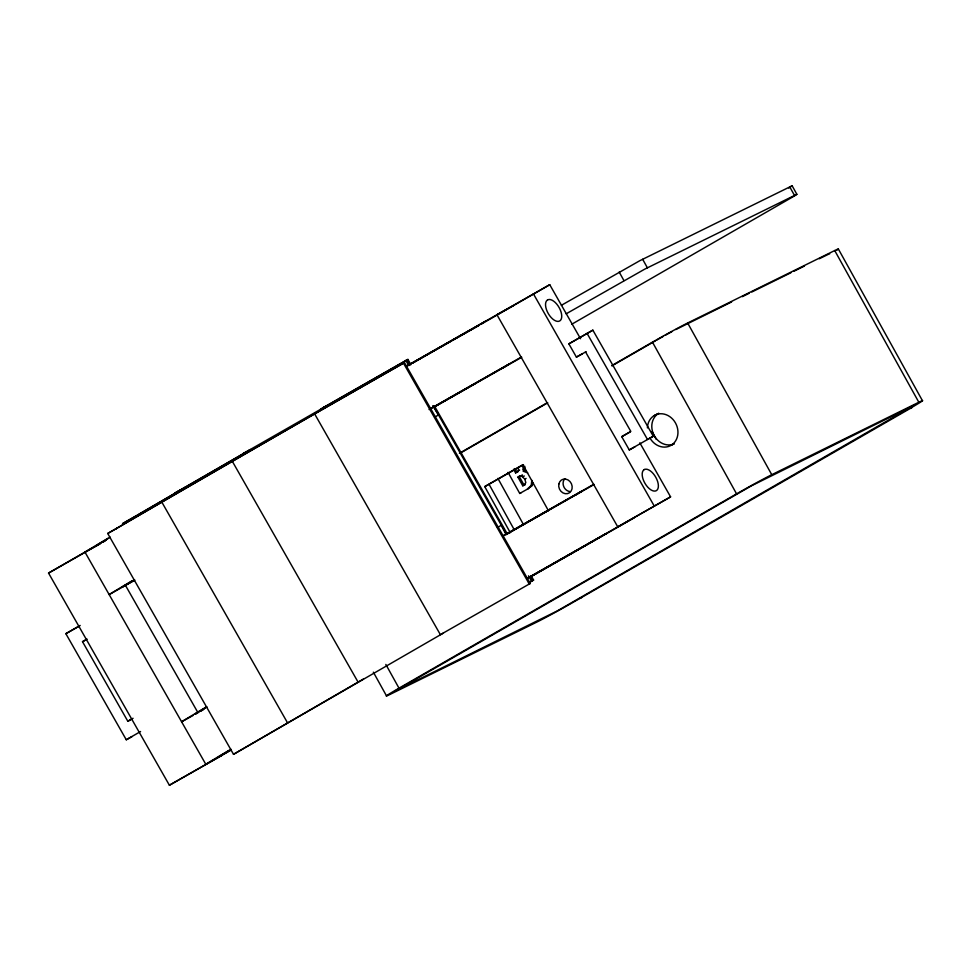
<?xml version="1.0" encoding="UTF-8"?>
<svg xmlns="http://www.w3.org/2000/svg" width="971" height="971" viewBox="0 0 971 971"><rect width="100%" height="100%" fill="white"/><g stroke="black" fill="none" stroke-linecap="round" stroke-linejoin="round"><path stroke-width="1.46" d="M527.69 472.865L523.405 471.299L522.689 464.818M523.405 471.299L524.716 470.656L524.801 466.298L523.478 466.954M513.574 469.236L515.601 472.889L518.332 470.717L518.478 468.908M531.829 483.801L533.14 483.157L531.647 486.046L527.399 489.044L531.258 485.318L531.805 480.293M571.81 324.205L794.703 195.814L796.863 194.309L792.13 185.764L790.928 186.663M829.695 253.88L829.149 253.941M523.927 485.136L525.833 482.623L524.789 479.067L521.233 475.802L519.072 476.458L517.944 477.113L522.762 485.803L525.25 484.493L522.762 485.803M404.458 362.608L314.592 413.828L440.385 634.682L530.251 583.462L404.458 362.608L403.718 363.033A391.192 3.289 -29.7 0 0 117.042 528.224L107.72 533.467L233.513 754.321L363.518 678.96M480.366 324.46L485.391 321.377L408.973 364.805A380.268 3.204 -29.7 0 0 406.339 366.298M503.294 367.706L509.581 363.846L433.163 407.274A380.268 3.204 -29.7 0 0 430.529 408.767M575.742 494.919L582.03 491.071L505.612 534.487A380.268 3.204 -29.7 0 0 502.978 535.992M788.755 188.01L789.969 187.269M110.342 537.206L97.525 544.865L106.519 539.767M134.532 579.675L121.715 587.346L134.568 580.063M206.981 706.9L195.438 713.794L204.444 708.733M231.171 749.369L218.354 757.04L231.195 749.758M136.862 515.589L122.54 523.648L250.567 449.524L174.513 493.268L179.805 490.331M138.088 514.873L160.191 501.958M161.417 501.242L185.971 486.884M107.72 533.467L314.592 413.828M233.513 754.321L443.383 633.092M116.059 528.782L117.042 528.224M231.304 749.976L169.391 785.236L48.55 573.072L84.963 552.098A391.192 3.289 -29.7 0 1 108.169 538.165M639.816 442.825L670.585 496.861L617.774 526.877L496.934 314.713L549.744 284.697L580.524 338.721M102.671 542.316L105.269 540.811M485.767 321.559L549.744 284.697M134.666 580.282L109.165 594.568A391.192 3.289 -29.7 0 1 132.359 580.634M132.068 736.576L126.279 739.768L65.858 633.687L80.168 625.445M582.199 353.917L576.41 357.11L568.86 343.855L592.856 330.164L653.277 436.246L629.269 449.925L621.719 436.671L630.822 431.427L585.513 351.866M79.452 625.992L65.858 633.687M592.856 330.164L568.86 343.855M132.469 718.71L127.832 721.259L82.511 641.697L86.419 639.452M576.41 357.11L586.108 351.672M127.832 721.259L133.027 718.261M630.118 431.986L621.719 436.671M126.279 739.768L140.577 731.527M200.596 711.258L203.206 709.752M169.391 785.236L222.201 755.22M670.585 496.861L617.774 526.877A391.192 3.289 -29.7 0 0 527.01 578.449M410.903 364.659L407.905 359.416L242.774 453.797L246.161 451.952M561.396 305.295L639.877 260.665L792.13 185.764M566.129 313.839L644.61 269.21L796.863 194.309M521.755 357.243L474.564 384.091A342.156 2.877 -29.7 0 0 435.069 406.558M459.392 453.299L547.401 402.649M611.754 365.606L652.476 342.168A29.324 0.813 -29 0 1 687.662 323.003L834.72 250.542A29.324 0.813 -29 0 1 836.553 250.348M462.39 451.94L547.717 402.819M612.046 365.8L655.595 340.736M510.273 532.678L484.747 486.617L522.908 464.66L548.433 510.71M484.747 486.617L523.478 464.696M517.944 477.113L522.155 475.268M508.051 472.355L519.74 493.45L528.71 488.401M594.191 484.456L547.001 511.304A342.156 2.877 -29.7 0 0 507.505 533.783M634.112 517.871L571.191 553.786A342.156 2.877 -29.7 0 0 530.372 577.005M918.821 402.249A29.324 0.813 -29 0 1 909.973 408.439L912.157 407.359L572.392 602.736A29.324 0.813 -29 0 1 537.206 621.901L390.148 694.362A29.324 0.813 -29 0 1 398.996 688.172L736.576 493.875A29.324 0.813 -29 0 1 771.763 474.71L918.821 402.249L834.72 250.542M656.869 340.008L663.157 336.439M407.905 359.416L322.651 407.917L326.268 406.036M434.607 417.178L438.504 414.945L432.848 405.963M497.443 527.496L501.339 525.275L506.158 534.681M528.904 582.539L533.589 580.063L531.343 576.119M528.479 582.976L533.589 580.063M452.814 340.129L479.104 325.224M479.213 325.273L450.374 341.622A342.156 2.877 -29.7 0 0 412.202 363.336M481.834 323.792L484.456 322.299M496.934 314.713L513.331 305.671M48.55 573.072L100.062 543.809L84.963 552.098L205.791 764.262M82.511 641.697L87.147 639.149M665.378 335.201L671.944 331.609M653.277 436.246L647.475 439.438L587.054 333.356M629.269 449.925L635.07 446.733M192.95 715.53L181.601 721.781A391.192 3.289 -29.7 0 1 206.301 706.973M195.474 714.146L197.999 712.75M320.527 409.131L323.913 407.298M675.852 329.521L731.588 301.969M742.39 296.653L749.127 293.327M751.833 291.992L790.952 272.717M793.659 271.382L804.449 266.066M819.293 258.759L828.409 254.281M518.332 470.717L519.643 470.073M515.601 472.889L517.992 471.615L516.912 472.234L514.885 468.58M523.284 469.588L524.595 468.944M524.898 471.372L526.209 470.729L524.716 470.656M519.072 476.458L520.395 475.802M521.233 475.802L522.544 475.159M523.029 476.64L524.34 475.984M524.789 479.067L526.1 478.424M654.393 415.467L658.787 413.306A17.114 14.808 63.8 0 0 653.884 434.996A17.114 14.808 63.8 0 0 674.214 443.808L670.973 445.386M657.306 414.265L658.629 413.622M531.258 485.318L532.581 484.675M530.324 486.689L531.647 486.046M519.74 493.45L521.051 492.807M579.736 598.512L581.92 597.432M530.251 583.462L529.219 583.935L403.426 363.081M533.346 293.74L654.175 505.891M434.838 406.691L507.408 534.099M407.092 359.78L410.078 365.035M433.272 405.757L506.583 534.463M530.518 576.495L532.763 580.44M405.829 360.411L408.827 365.654M528.515 575.803L531.513 581.059M232.215 461.14L358.008 681.994M161.708 501.91L287.501 722.776M125.38 585.234L197.429 711.731M838.361 249.001L922.45 400.707M789.702 186.796L794.448 195.341M687.662 323.003L771.763 474.71M642.644 259.257L647.39 267.802M619.195 272.026L623.928 280.583M652.476 342.168L736.576 493.875M652.039 431.694L656.299 439.402M519.254 476.458L524.073 485.16M497.868 478.375L523.587 524.765M489.141 484.456L513.938 529.195M385.839 664.431L398.996 688.172M373.35 672.163L386.519 695.904M647.414 427.908A17.114 14.808 63.8 0 1 668.036 415.564A17.114 14.808 63.8 0 1 674.59 442.303A17.114 14.808 63.8 0 1 649.842 437.824M570.171 491.581A7.55 6.542 63.8 0 1 563.738 486.605A7.55 6.542 63.8 0 1 564.831 478.703M429.061 409.507A391.192 3.289 -29.7 0 1 521.16 357.17M434.972 406.509A352.934 2.974 -29.7 0 1 475.681 383.351M406.181 366.285A391.192 3.289 -29.7 0 1 496.97 314.701M412.105 363.288A352.934 2.974 -29.7 0 1 451.491 340.87M205.828 764.238A391.192 3.289 -29.7 0 1 228.998 750.328M530.275 576.956A352.934 2.974 -29.7 0 1 572.32 553.045L606.22 533.54L529.802 576.968A380.268 3.204 -29.7 0 0 527.168 578.461M502.82 535.98A391.192 3.289 -29.7 0 1 593.597 484.383M507.408 533.734A352.934 2.974 -29.7 0 1 548.13 510.564M395.173 691.024L557.257 610.929L913.905 405.441L751.712 485.67L395.173 691.024M644.234 469.515L643.069 470.717A12.15 6.202 60 0 0 649.283 488.644A12.15 6.202 60 0 0 658.18 483.74A12.15 6.202 60 0 0 645.885 469.163L644.234 469.515M547.595 299.833L546.418 301.022A12.162 6.214 60 0 0 552.633 318.961A12.162 6.214 60 0 0 561.541 314.058A12.162 6.214 60 0 0 549.234 299.469L547.595 299.833M558.847 484.031A7.55 6.542 63.8 0 0 567.513 493.62A7.55 6.542 63.8 0 0 569.977 481.531A7.55 6.542 63.8 0 0 558.847 484.031"/></g></svg>
